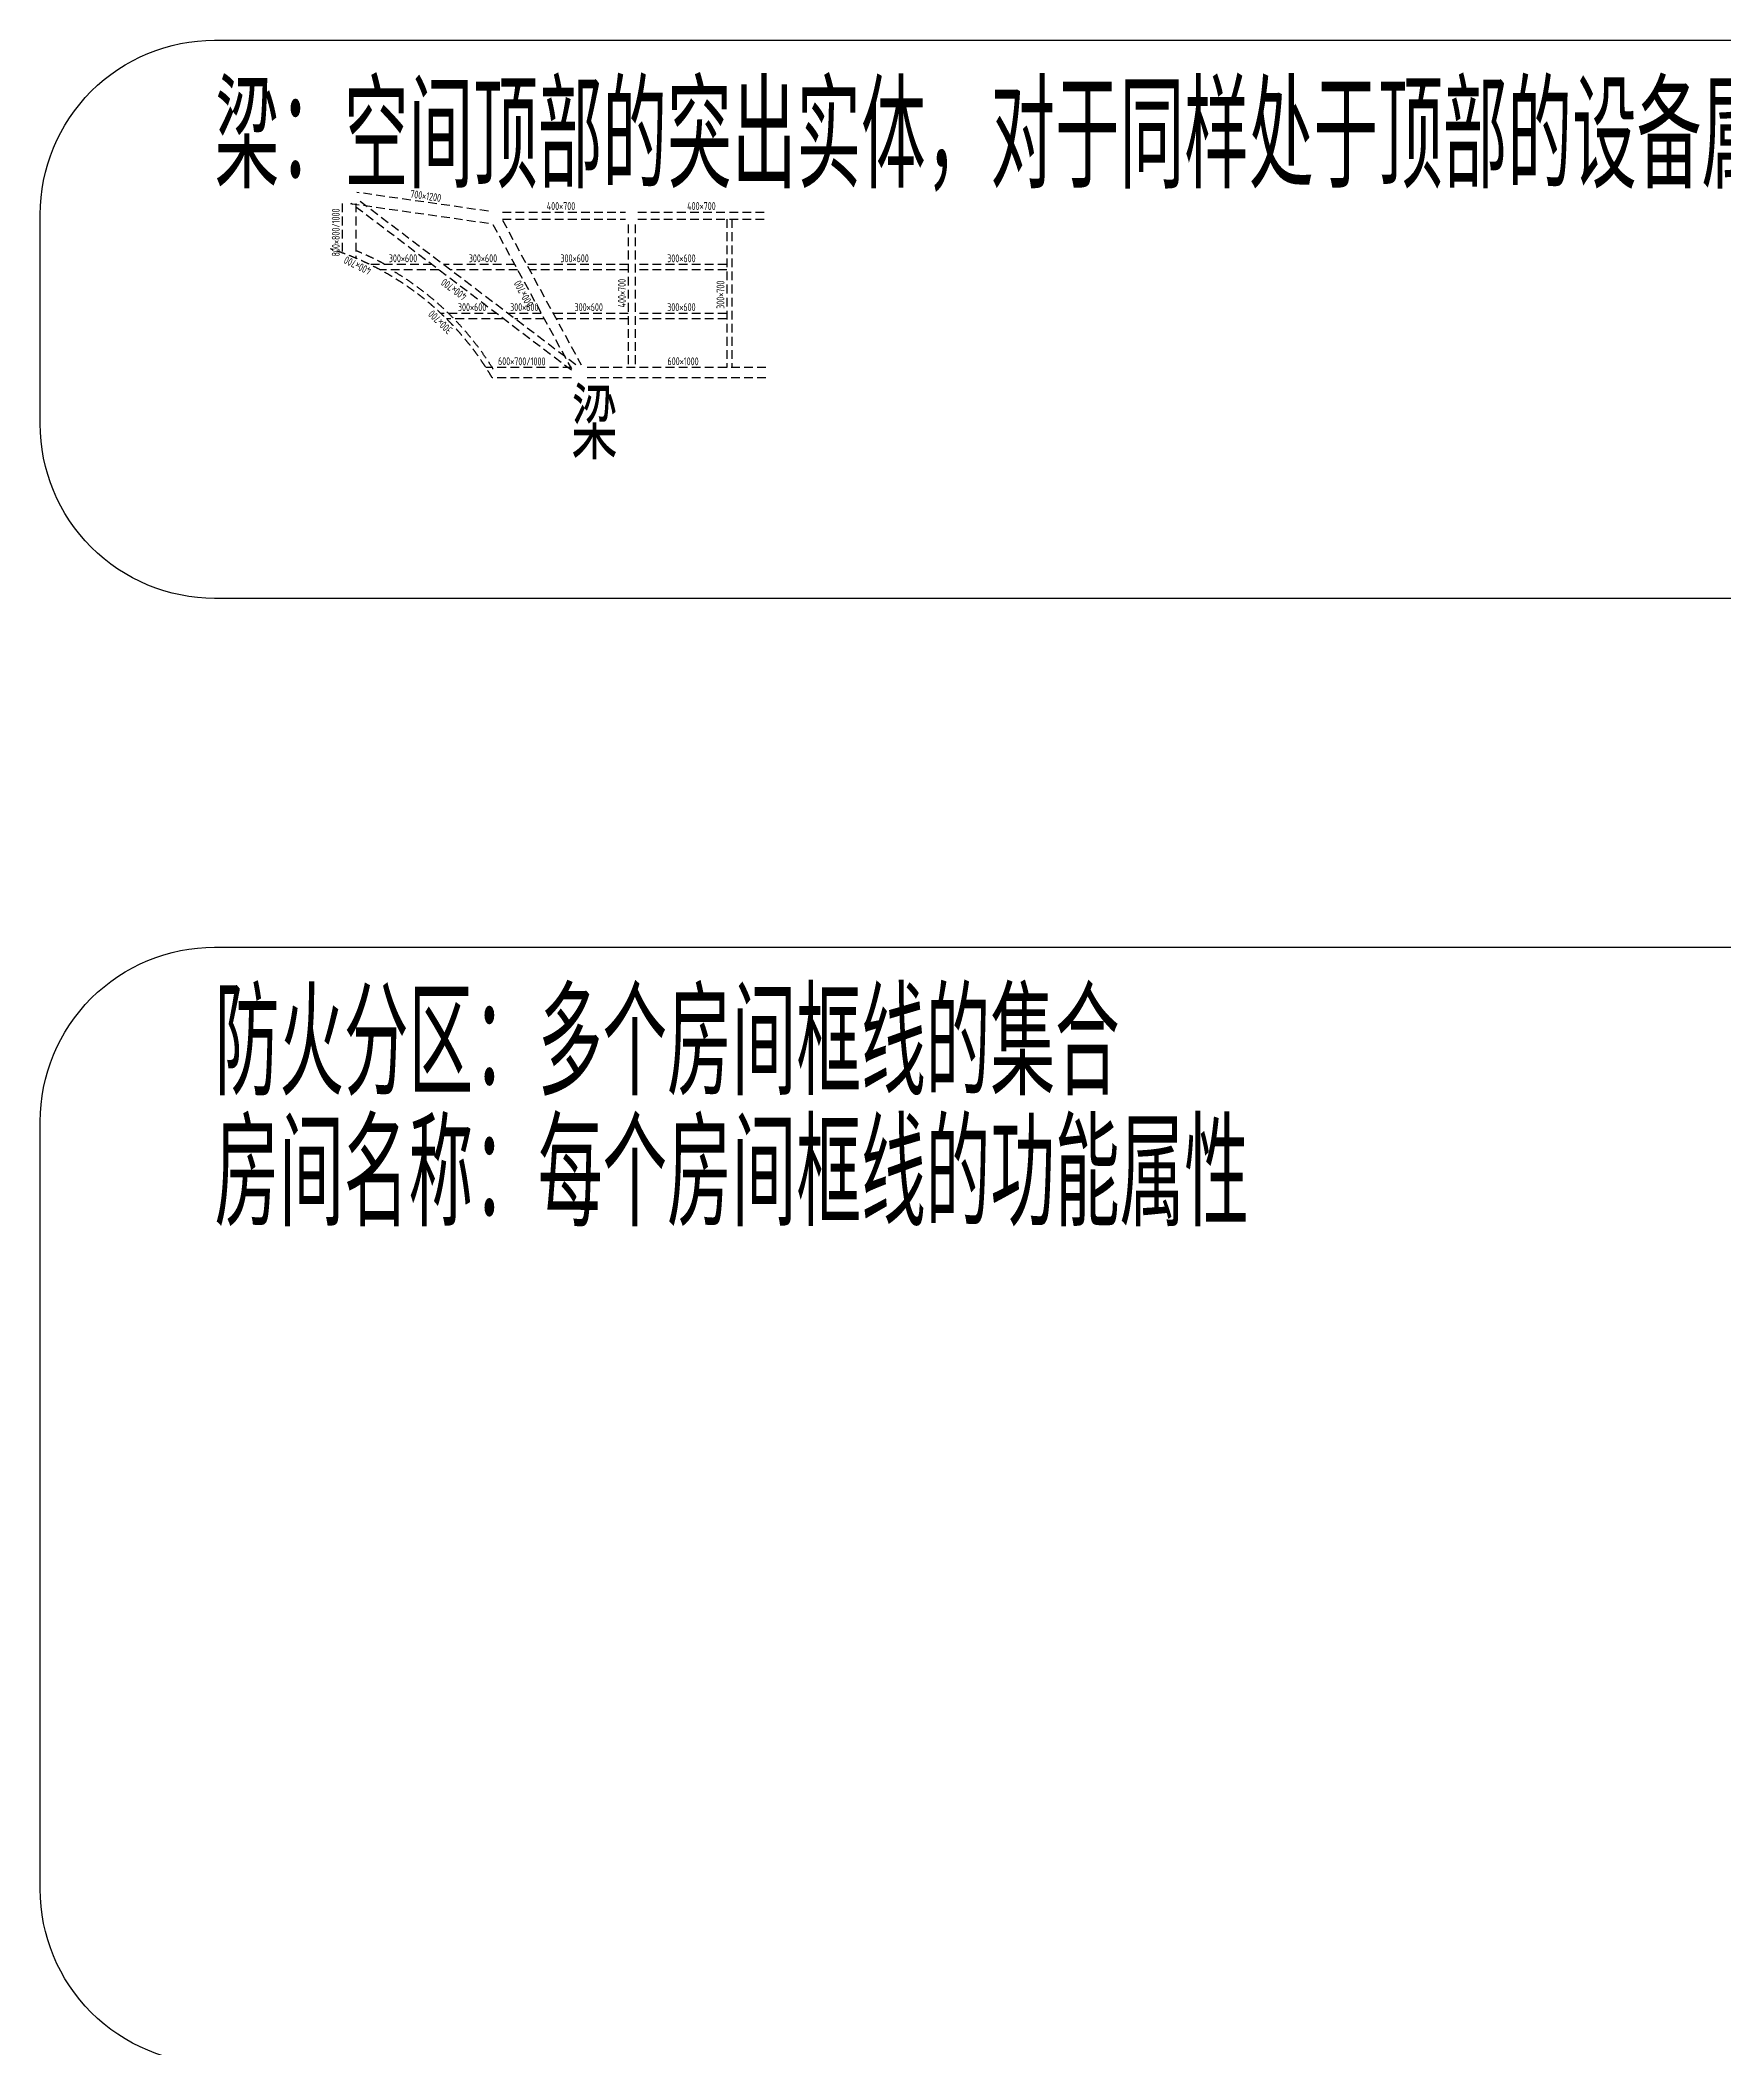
# Model space of a CAD drawing. Header units: millimetres. Extents: x -77018 to 517482, y 370785 to 1587285.
# Drawn here: x 55232 to 151732, y 1062187 to 1177285 of the extents above; entities that cross this region are included whole.
import ezdxf
from ezdxf.enums import TextEntityAlignment as Align

# ---------------------------------------------------------------- set-up
doc = ezdxf.new("R2010")
doc.units = ezdxf.units.MM
doc.header["$LTSCALE"] = 1000
doc.linetypes.add('__覆盖_S20-tplt_TEN25IN7$0$DASHED', pattern=[0.75, 0.5, -0.25])
for name, color, linetype in [('E-UNIV-DIAG', 2, 'Continuous'), ('E-UNIV-NOTE', 6, 'Continuous'), ('S_BEAM', 4, '__覆盖_S20-tplt_TEN25IN7$0$DASHED'), ('S_BEAM_SECD', 142, '__覆盖_S20-tplt_TEN25IN7$0$DASHED'), ('S_BEAM_SECD_TEXT_HORZ', 9, 'Continuous'), ('S_BEAM_SECD_TEXT_VERT', 211, 'Continuous'), ('S_BEAM_TEXT_HORZ', 7, 'Continuous'), ('S_BEAM_TEXT_VERT', 41, 'Continuous')]:
    doc.layers.add(name, color=color, linetype=linetype)
doc.styles.add('__覆盖_S20-tplt_TEN25IN7$0$TH-STYLE1', font='Tssdeng.shx', dxfattribs={"width": 0.7, "bigfont": 'Tssdchn.shx'})
doc.styles.add('TH-STYLE3', font='tssdeng.shx', dxfattribs={"width": 0.65, "bigfont": 'tssdchn.shx'})

msp = doc.modelspace()

# ---------------------------------------------------------------- linework, layer by layer
at = {"layer": 'E-UNIV-DIAG', "color": 3}
for points in [[(245232, 1145285), (65232, 1145285, -0.4142136), (55232, 1155285), (55232, 1167285, -0.4142136), (65232, 1177285), (245232, 1177285, -0.4142136), (255232, 1167285), (255232, 1155285, -0.4142136)], [(245232, 1061285), (65232, 1061285, -0.4142136), (55232, 1071285), (55232, 1115285, -0.4142136), (65232, 1125285), (245232, 1125285, -0.4142136), (255232, 1115285), (255232, 1071285, -0.4142136)]]:
    msp.add_lwpolyline(points, format="xyb", close=True, dxfattribs=at)
at = {"layer": 'S_BEAM'}
for p, q in [((80932, 1167479), (73382, 1168558)), ((72532, 1167918), (72532, 1165095)), ((80932, 1166772), (72907, 1167918)), ((85682, 1158358), (73063, 1167918)), ((73332, 1167918), (73332, 1164783)), ((85935, 1158668), (73382, 1168178)), ((81732, 1167418, 0), (88782, 1167418, 0)), ((89482, 1167418, 0), (96832, 1167418, 0)), ((81181, 1166718), (85682, 1158443)), ((81732, 1167018, 0), (88782, 1167018, 0)), ((81732, 1166961), (86242, 1158668)), ((88932, 1166718, 0), (88932, 1158518, 0)), ((89332, 1166718, 0), (89332, 1158518, 0)), ((89482, 1167018, 0), (96832, 1167018, 0)), ((85682, 1158518), (80783, 1158518)), ((85682, 1157918), (81145, 1157918)), ((96832, 1158518), (86582, 1158518)), ((96832, 1157918), (86582, 1157918))]:
    msp.add_line(p, q, dxfattribs=at)
at = {"layer": 'S_BEAM_SECD'}
for p, q in [((94582, 1167018), (94582, 1158518)), ((94882, 1167018), (94882, 1158518)), ((77683, 1164418), (74139, 1164418)), ((78079, 1164118), (74727, 1164118)), ((82432, 1164418), (78345, 1164418)), ((82595, 1164118), (78741, 1164118)), ((88932, 1164418), (83115, 1164418)), ((88932, 1164118), (83278, 1164118)), ((94582, 1164418), (89332, 1164418)), ((94582, 1164118), (89332, 1164118)), ((81379, 1161618), (78205, 1161618)), ((83955, 1161618), (82074, 1161618)), ((88932, 1161618), (84638, 1161618)), ((94582, 1161618), (89332, 1161618)), ((81775, 1161318), (78517, 1161318)), ((84118, 1161318), (82437, 1161318)), ((88932, 1161318), (84801, 1161318)), ((94582, 1161318), (89332, 1161318))]:
    msp.add_line(p, q, dxfattribs=at)
for centre, radius, start, end in [((66958, 1149648), 16422, 30.2411, 72.60745), ((66974, 1149660), 16806, 61.42392, 67.76549), ((66974, 1149660), 16706, 31.60574, 59.93806)]:
    msp.add_arc(centre, radius, start, end, dxfattribs=at)

# ---------------------------------------------------------------- texts
at = {"layer": 'E-UNIV-NOTE', "style": 'TH-STYLE3', "width": 0.65}
for s, p in [('梁：空间顶部的突出实体，对于同样处于顶部的设备属于障碍物/隔断', (65232, 1171785)), ('防火分区：多个房间框线的集合', (65232, 1119785)), ('房间名称：每个房间框线的功能属性', (65232, 1112285))]:
    msp.add_text(s, height=6000, dxfattribs=at).set_placement(p, align=Align.MIDDLE_LEFT)
at = {"layer": 'E-UNIV-NOTE', "style": 'TH-STYLE3', "width": 0.7}
msp.add_text('梁', height=4000, dxfattribs=at).set_placement((87004, 1155463), align=Align.MIDDLE)
at = {"layer": 'S_BEAM_SECD_TEXT_HORZ', "style": '__覆盖_S20-tplt_TEN25IN7$0$TH-STYLE1', "width": 0.7}
for p in [(75214, 1164418), (79798, 1164418), (85051, 1164418), (91171, 1164418), (79174, 1161618), (82165, 1161618), (85859, 1161618), (91171, 1161618)]:
    msp.add_text('300×600', height=450, rotation=0.00002, dxfattribs=at).set_placement(p, align=Align.BOTTOM_LEFT)
at = {"layer": 'S_BEAM_SECD_TEXT_VERT', "style": '__覆盖_S20-tplt_TEN25IN7$0$TH-STYLE1', "width": 0.7}
for s, rotation, p in [('400×700', 154.19385, (74317, 1164331, 0)), ('300×700', 90.00002, (94582, 1161880)), ('300×700', 136.05591, (79001, 1160818, 0))]:
    msp.add_text(s, height=450, rotation=rotation, dxfattribs=at).set_placement(p, align=Align.BOTTOM_LEFT)
at = {"layer": 'S_BEAM_TEXT_HORZ', "style": '__覆盖_S20-tplt_TEN25IN7$0$TH-STYLE1', "width": 0.7}
for s, rotation, p in [('700×1200', 351.69121, (76396, 1168127)), ('400×700', 359.82153, (84265, 1167418, 0)), ('400×700', 359.82153, (92315, 1167418, 0)), ('600×700/1000', 359.82153, (81471, 1158518)), ('600×1000', 359.82153, (91183, 1158518))]:
    msp.add_text(s, height=450, rotation=rotation, dxfattribs=at).set_placement(p, align=Align.BOTTOM_LEFT)
at = {"layer": 'S_BEAM_TEXT_VERT', "style": '__覆盖_S20-tplt_TEN25IN7$0$TH-STYLE1', "width": 0.7}
for s, rotation, p in [('800×800/1000', 90.00002, (72533, 1164883)), ('400×700', 143.76515, (79821, 1162799)), ('600×700', 118.07019, (83642, 1162194)), ('400×700', 90.00002, (88932, 1161964, 0))]:
    msp.add_text(s, height=450, rotation=rotation, dxfattribs=at).set_placement(p, align=Align.BOTTOM_LEFT)

doc.saveas('drawing.dxf')
